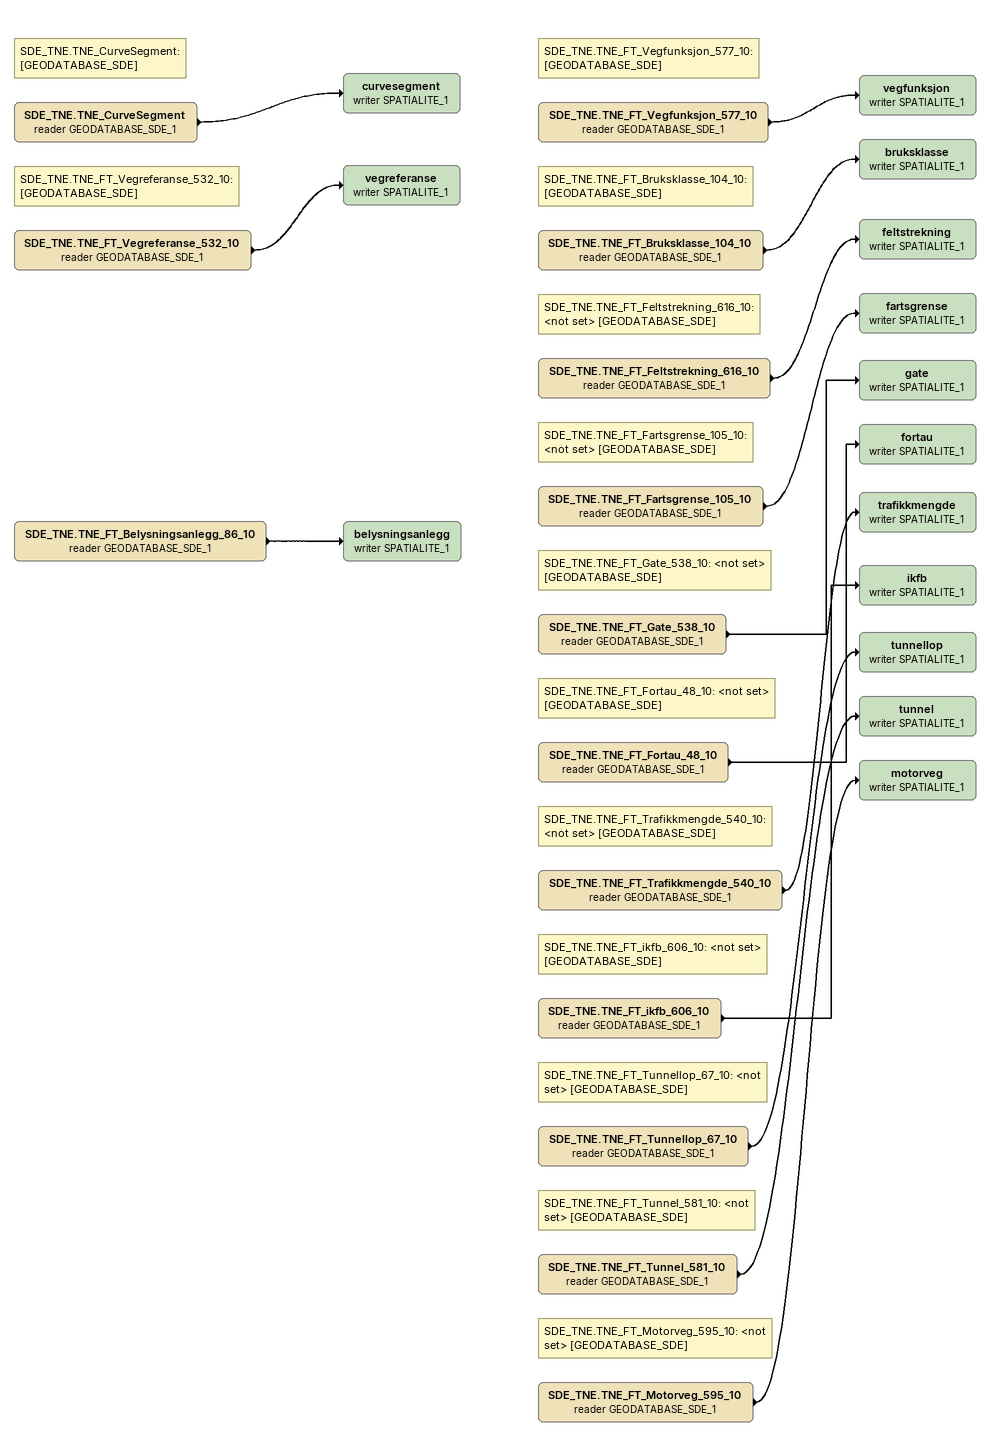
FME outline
Note: SDE_TNE.TNE_CurveSegment: [GEODATABASE_SDE]
SDE_TNE.TNE_CurveSegment (reader GEODATABASE_SDE_1)
    -> curvesegment (writer SPATIALITE_1)
curvesegment (writer SPATIALITE_1)
Note: SDE_TNE.TNE_FT_Vegreferanse_532_10: [GEODATABASE_SDE]
SDE_TNE.TNE_FT_Vegreferanse_532_10 (reader GEODATABASE_SDE_1)
    -> vegreferanse (writer SPATIALITE_1)
vegreferanse (writer SPATIALITE_1)
SDE_TNE.TNE_FT_Belysningsanlegg_86_10 (reader GEODATABASE_SDE_1)
    -> belysningsanlegg (writer SPATIALITE_1)
belysningsanlegg (writer SPATIALITE_1)
Note: SDE_TNE.TNE_FT_Vegfunksjon_577_10: [GEODATABASE_SDE]
SDE_TNE.TNE_FT_Vegfunksjon_577_10 (reader GEODATABASE_SDE_1)
    -> vegfunksjon (writer SPATIALITE_1)
vegfunksjon (writer SPATIALITE_1)
Note: SDE_TNE.TNE_FT_Bruksklasse_104_10: [GEODATABASE_SDE]
SDE_TNE.TNE_FT_Bruksklasse_104_10 (reader GEODATABASE_SDE_1)
    -> bruksklasse (writer SPATIALITE_1)
bruksklasse (writer SPATIALITE_1)
Note: SDE_TNE.TNE_FT_Feltstrekning_616_10: <not set> [GEODATABASE_SDE]
SDE_TNE.TNE_FT_Feltstrekning_616_10 (reader GEODATABASE_SDE_1)
    -> feltstrekning (writer SPATIALITE_1)
feltstrekning (writer SPATIALITE_1)
Note: SDE_TNE.TNE_FT_Fartsgrense_105_10: <not set> [GEODATABASE_SDE]
SDE_TNE.TNE_FT_Fartsgrense_105_10 (reader GEODATABASE_SDE_1)
    -> fartsgrense (writer SPATIALITE_1)
fartsgrense (writer SPATIALITE_1)
Note: SDE_TNE.TNE_FT_Gate_538_10: <not set> [GEODATABASE_SDE]
SDE_TNE.TNE_FT_Gate_538_10 (reader GEODATABASE_SDE_1)
    -> gate (writer SPATIALITE_1)
gate (writer SPATIALITE_1)
Note: SDE_TNE.TNE_FT_Fortau_48_10: <not set> [GEODATABASE_SDE]
SDE_TNE.TNE_FT_Fortau_48_10 (reader GEODATABASE_SDE_1)
    -> fortau (writer SPATIALITE_1)
fortau (writer SPATIALITE_1)
Note: SDE_TNE.TNE_FT_Trafikkmengde_540_10: <not set> [GEODATABASE_SDE]
SDE_TNE.TNE_FT_Trafikkmengde_540_10 (reader GEODATABASE_SDE_1)
    -> trafikkmengde (writer SPATIALITE_1)
trafikkmengde (writer SPATIALITE_1)
Note: SDE_TNE.TNE_FT_ikfb_606_10: <not set> [GEODATABASE_SDE]
SDE_TNE.TNE_FT_ikfb_606_10 (reader GEODATABASE_SDE_1)
    -> ikfb (writer SPATIALITE_1)
ikfb (writer SPATIALITE_1)
Note: SDE_TNE.TNE_FT_Tunnellop_67_10: <not set> [GEODATABASE_SDE]
SDE_TNE.TNE_FT_Tunnellop_67_10 (reader GEODATABASE_SDE_1)
    -> tunnellop (writer SPATIALITE_1)
tunnellop (writer SPATIALITE_1)
Note: SDE_TNE.TNE_FT_Tunnel_581_10: <not set> [GEODATABASE_SDE]
SDE_TNE.TNE_FT_Tunnel_581_10 (reader GEODATABASE_SDE_1)
    -> tunnel (writer SPATIALITE_1)
tunnel (writer SPATIALITE_1)
Note: SDE_TNE.TNE_FT_Motorveg_595_10: <not set> [GEODATABASE_SDE]
SDE_TNE.TNE_FT_Motorveg_595_10 (reader GEODATABASE_SDE_1)
    -> motorveg (writer SPATIALITE_1)
motorveg (writer SPATIALITE_1)
